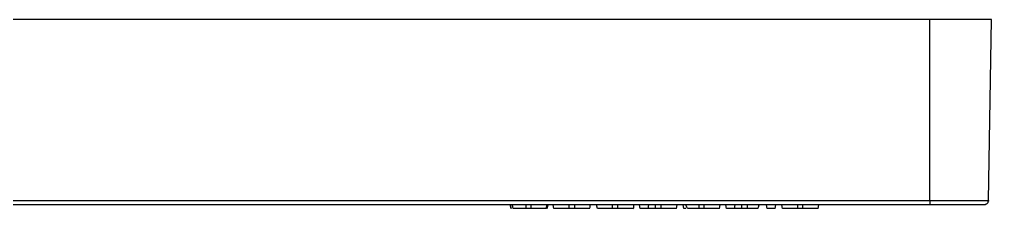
# Model space of a CAD drawing. Header units: centimetres. Extents: x -8.4 to 8.2, y -7.7 to 8.
# Drawn here: x -0.103 to 4.621, y -7.424 to -6.507 of the extents above; entities that cross this region are included whole.
import ezdxf

# ---------------------------------------------------------------- set-up
doc = ezdxf.new("R2010")
doc.units = ezdxf.units.CM
doc.header["$MEASUREMENT"] = 0
doc.layers.add('Layer 1', color=7, linetype='Continuous')

msp = doc.modelspace()

# ---------------------------------------------------------------- linework, layer by layer
at = {"layer": 'Layer 1', "lineweight": 25}
for points in [[(4.32153, -6.50723), (4.32153, -6.50723), (-8.05745, -6.50723), (-8.05745, -6.50723)], [(4.32153, -7.38565), (4.32153, -7.38565), (4.32153, -6.50723), (4.32153, -6.50723)], [(4.60728, -7.38565), (4.60728, -7.38565), (4.62139, -6.50723), (4.62139, -6.50723)], [(-8.05745, -7.38565), (-8.05745, -7.38565), (4.32153, -7.38565), (4.32153, -7.38565)], [(4.32153, -7.40682), (4.32153, -7.40682), (-8.05745, -7.40682), (-8.05745, -7.40682)], [(2.28248, -7.40682), (2.28248, -7.40682), (2.286, -7.42446), (2.286, -7.42446)], [(2.286, -7.42446), (2.286, -7.42446), (2.28248, -7.40682), (2.28248, -7.40682)], [(2.29659, -7.42446), (2.29659, -7.42446), (2.29306, -7.40682), (2.29306, -7.40682)], [(2.36009, -7.42446), (2.36009, -7.42446), (2.36009, -7.40682), (2.36009, -7.40682)], [(2.38478, -7.42446), (2.38478, -7.42446), (2.38478, -7.40682), (2.38478, -7.40682)], [(2.46239, -7.42446), (2.46239, -7.42446), (2.46592, -7.40682), (2.46592, -7.40682)], [(2.49414, -7.42446), (2.49414, -7.42446), (2.49062, -7.40682), (2.49062, -7.40682)], [(2.49414, -7.42446), (2.49414, -7.42446), (2.49062, -7.40682), (2.49062, -7.40682)], [(2.59645, -7.42446), (2.59645, -7.42446), (2.59645, -7.40682), (2.59645, -7.40682)], [(2.70581, -7.42446), (2.70581, -7.42446), (2.70228, -7.40682), (2.70228, -7.40682)], [(2.70581, -7.42446), (2.70581, -7.42446), (2.70228, -7.40682), (2.70228, -7.40682)], [(2.77989, -7.42446), (2.77989, -7.42446), (2.77989, -7.40682), (2.77989, -7.40682)], [(2.80459, -7.42446), (2.80459, -7.42446), (2.80459, -7.40682), (2.80459, -7.40682)], [(2.91395, -7.42446), (2.91395, -7.42446), (2.91042, -7.40682), (2.91042, -7.40682)], [(2.95275, -7.42446), (2.95275, -7.42446), (2.95628, -7.40682), (2.95628, -7.40682)], [(2.98803, -7.42446), (2.98803, -7.42446), (2.98803, -7.40682), (2.98803, -7.40682)], [(3.01625, -7.42446), (3.01625, -7.42446), (3.01625, -7.40682), (3.01625, -7.40682)], [(3.09034, -7.42446), (3.09034, -7.42446), (3.09387, -7.40682), (3.09387, -7.40682)], [(3.12562, -7.42446), (3.12562, -7.42446), (3.12209, -7.40682), (3.12209, -7.40682)], [(3.12562, -7.42446), (3.12562, -7.42446), (3.12209, -7.40682), (3.12209, -7.40682)], [(3.1997, -7.42446), (3.1997, -7.42446), (3.1997, -7.40682), (3.1997, -7.40682)], [(3.22439, -7.42446), (3.22439, -7.42446), (3.22439, -7.40682), (3.22439, -7.40682)], [(3.29848, -7.42446), (3.29848, -7.42446), (3.302, -7.40682), (3.302, -7.40682)], [(3.29848, -7.42446), (3.29848, -7.42446), (3.302, -7.40682), (3.302, -7.40682)], [(3.33375, -7.42446), (3.33375, -7.42446), (3.33023, -7.40682), (3.33023, -7.40682)], [(3.37256, -7.42446), (3.37256, -7.42446), (3.37609, -7.40682), (3.37609, -7.40682)], [(3.40784, -7.42446), (3.40784, -7.42446), (3.40784, -7.40682), (3.40784, -7.40682)], [(3.43606, -7.42446), (3.43606, -7.42446), (3.43606, -7.40682), (3.43606, -7.40682)], [(3.53131, -7.42446), (3.53131, -7.42446), (3.52778, -7.40682), (3.52778, -7.40682)], [(3.57012, -7.42446), (3.57012, -7.42446), (3.57364, -7.40682), (3.57364, -7.40682)], [(3.60539, -7.42446), (3.60539, -7.42446), (3.60187, -7.40682), (3.60187, -7.40682)], [(3.67948, -7.42446), (3.67948, -7.42446), (3.67948, -7.40682), (3.67948, -7.40682)], [(3.70417, -7.42446), (3.70417, -7.42446), (3.70417, -7.40682), (3.70417, -7.40682)], [(3.77825, -7.42446), (3.77825, -7.42446), (3.78178, -7.40682), (3.78178, -7.40682)], [(3.77825, -7.42446), (3.77825, -7.42446), (3.78178, -7.40682), (3.78178, -7.40682)], [(2.38478, -7.42446), (2.38478, -7.42446), (2.36009, -7.42446), (2.36009, -7.42446)], [(2.59645, -7.42446), (2.59645, -7.42446), (2.56823, -7.42446), (2.56823, -7.42446)], [(2.80459, -7.42446), (2.80459, -7.42446), (2.77989, -7.42446), (2.77989, -7.42446)], [(2.95275, -7.42446), (2.95275, -7.42446), (2.91395, -7.42446), (2.91395, -7.42446)], [(3.01625, -7.42446), (3.01625, -7.42446), (2.98803, -7.42446), (2.98803, -7.42446)], [(3.22439, -7.42446), (3.22439, -7.42446), (3.1997, -7.42446), (3.1997, -7.42446)], [(3.37256, -7.42446), (3.37256, -7.42446), (3.33375, -7.42446), (3.33375, -7.42446)], [(3.43606, -7.42446), (3.43606, -7.42446), (3.40784, -7.42446), (3.40784, -7.42446)], [(3.57012, -7.42446), (3.57012, -7.42446), (3.53131, -7.42446), (3.53131, -7.42446)], [(3.70417, -7.42446), (3.70417, -7.42446), (3.67948, -7.42446), (3.67948, -7.42446)]]:
    msp.add_open_spline(points, degree=3, dxfattribs=at)
for points, knots in [([(4.62139, -6.50723), (4.62139, -6.50723), (4.61787, -6.50723), (4.61787, -6.50723), (4.61787, -6.50723), (4.61787, -6.50723), (4.60023, -6.50723), (4.60023, -6.50723), (4.60023, -6.50723), (4.60023, -6.50723), (4.57201, -6.50723), (4.57201, -6.50723), (4.57201, -6.50723), (4.57201, -6.50723), (4.5332, -6.50723), (4.5332, -6.50723), (4.5332, -6.50723), (4.5332, -6.50723), (4.49087, -6.50723), (4.49087, -6.50723), (4.49087, -6.50723), (4.49087, -6.50723), (4.43795, -6.50723), (4.43795, -6.50723), (4.43795, -6.50723), (4.43795, -6.50723), (4.3815, -6.50723), (4.3815, -6.50723), (4.3815, -6.50723), (4.3815, -6.50723), (4.32153, -6.50723), (4.32153, -6.50723)], [0, 0, 0, 0, 0.1111111, 0.1111111, 0.1111111, 0.1111111, 0.2222222, 0.2222222, 0.2222222, 0.2222222, 0.3333333, 0.3333333, 0.3333333, 0.3333333, 0.4444444, 0.4444444, 0.4444444, 0.4444445, 0.5555556, 0.5555556, 0.5555556, 0.5555556, 0.6666667, 0.6666667, 0.6666667, 0.6666667, 0.7777778, 0.7777778, 0.7777778, 0.7777778, 1, 1, 1, 1]), ([(2.45887, -7.42446), (2.45887, -7.42446), (2.45887, -7.4174), (2.45887, -7.4174), (2.45887, -7.4174), (2.45887, -7.4174), (2.46239, -7.40682), (2.46239, -7.40682)], [0, 0, 0, 0, 0.3333333, 0.3333333, 0.3333333, 0.3333333, 1, 1, 1, 1]), ([(2.56823, -7.42446), (2.56823, -7.42446), (2.56823, -7.42093), (2.56823, -7.42093), (2.56823, -7.42093), (2.56823, -7.42093), (2.56823, -7.41387), (2.56823, -7.41387), (2.56823, -7.41387), (2.56823, -7.41387), (2.56823, -7.40682), (2.56823, -7.40682)], [0, 0, 0, 0, 0.25, 0.25, 0.25, 0.25, 0.5, 0.5, 0.5, 0.5, 1, 1, 1, 1]), ([(2.667, -7.42446), (2.667, -7.42446), (2.67053, -7.4174), (2.67053, -7.4174), (2.67053, -7.4174), (2.67053, -7.4174), (2.67053, -7.40682), (2.67053, -7.40682)], [0, 0, 0, 0, 0.3333333, 0.3333333, 0.3333333, 0.3333333, 1, 1, 1, 1]), ([(2.667, -7.42446), (2.667, -7.42446), (2.67053, -7.4174), (2.67053, -7.4174), (2.67053, -7.4174), (2.67053, -7.4174), (2.67053, -7.40682), (2.67053, -7.40682)], [0, 0, 0, 0, 0.3333333, 0.3333333, 0.3333333, 0.3333333, 1, 1, 1, 1]), ([(2.87867, -7.42446), (2.87867, -7.42446), (2.8822, -7.42093), (2.8822, -7.42093), (2.8822, -7.42093), (2.8822, -7.42093), (2.8822, -7.41387), (2.8822, -7.41387), (2.8822, -7.41387), (2.8822, -7.41387), (2.8822, -7.40682), (2.8822, -7.40682)], [0, 0, 0, 0, 0.25, 0.25, 0.25, 0.25, 0.5, 0.5, 0.5, 0.5, 1, 1, 1, 1]), ([(3.14325, -7.42446), (3.14325, -7.42446), (3.13973, -7.4174), (3.13973, -7.4174), (3.13973, -7.4174), (3.13973, -7.4174), (3.1362, -7.40682), (3.1362, -7.40682)], [0, 0, 0, 0, 0.3333333, 0.3333333, 0.3333333, 0.3333333, 1, 1, 1, 1]), ([(3.48545, -7.42446), (3.48545, -7.42446), (3.48898, -7.4174), (3.48898, -7.4174), (3.48898, -7.4174), (3.48898, -7.4174), (3.4925, -7.40682), (3.4925, -7.40682)], [0, 0, 0, 0, 0.3333333, 0.3333333, 0.3333333, 0.3333333, 1, 1, 1, 1]), ([(4.32153, -7.38565), (4.32153, -7.38565), (4.37798, -7.38565), (4.37798, -7.38565), (4.37798, -7.38565), (4.37798, -7.38565), (4.43089, -7.38565), (4.43089, -7.38565), (4.43089, -7.38565), (4.43089, -7.38565), (4.48028, -7.38565), (4.48028, -7.38565), (4.48028, -7.38565), (4.48028, -7.38565), (4.52262, -7.38565), (4.52262, -7.38565), (4.52262, -7.38565), (4.52262, -7.38565), (4.55789, -7.38565), (4.55789, -7.38565), (4.55789, -7.38565), (4.55789, -7.38565), (4.58612, -7.38565), (4.58612, -7.38565), (4.58612, -7.38565), (4.58612, -7.38565), (4.60023, -7.38565), (4.60023, -7.38565), (4.60023, -7.38565), (4.60023, -7.38565), (4.60728, -7.38565), (4.60728, -7.38565)], [0, 0, 0, 0, 0.1111111, 0.1111111, 0.1111111, 0.1111111, 0.2222222, 0.2222222, 0.2222222, 0.2222222, 0.3333333, 0.3333333, 0.3333333, 0.3333333, 0.4444444, 0.4444444, 0.4444444, 0.4444445, 0.5555556, 0.5555556, 0.5555556, 0.5555556, 0.6666667, 0.6666667, 0.6666667, 0.6666667, 0.7777778, 0.7777778, 0.7777778, 0.7777778, 1, 1, 1, 1]), ([(4.32153, -7.38565), (4.32153, -7.38565), (4.32153, -7.38918), (4.32153, -7.38918), (4.32153, -7.38918), (4.32153, -7.38918), (4.32153, -7.39271), (4.32153, -7.39271), (4.32153, -7.39271), (4.32153, -7.39271), (4.32153, -7.39623), (4.32153, -7.39623), (4.32153, -7.39623), (4.32153, -7.39623), (4.32153, -7.39976), (4.32153, -7.39976), (4.32153, -7.39976), (4.32153, -7.39976), (4.32153, -7.40329), (4.32153, -7.40329), (4.32153, -7.40329), (4.32153, -7.40329), (4.32153, -7.40682), (4.32153, -7.40682)], [0, 0, 0, 0, 0.1428571, 0.1428571, 0.1428571, 0.1428572, 0.2857143, 0.2857143, 0.2857143, 0.2857143, 0.4285714, 0.4285714, 0.4285714, 0.4285714, 0.5714286, 0.5714286, 0.5714286, 0.5714286, 0.7142857, 0.7142857, 0.7142857, 0.7142857, 1, 1, 1, 1]), ([(4.58612, -7.40682), (4.58612, -7.40682), (4.58259, -7.40682), (4.58259, -7.40682), (4.58259, -7.40682), (4.58259, -7.40682), (4.56848, -7.40682), (4.56848, -7.40682), (4.56848, -7.40682), (4.56848, -7.40682), (4.54378, -7.40682), (4.54378, -7.40682), (4.54378, -7.40682), (4.54378, -7.40682), (4.5085, -7.40682), (4.5085, -7.40682), (4.5085, -7.40682), (4.5085, -7.40682), (4.4697, -7.40682), (4.4697, -7.40682), (4.4697, -7.40682), (4.4697, -7.40682), (4.42384, -7.40682), (4.42384, -7.40682), (4.42384, -7.40682), (4.42384, -7.40682), (4.37445, -7.40682), (4.37445, -7.40682), (4.37445, -7.40682), (4.37445, -7.40682), (4.32153, -7.40682), (4.32153, -7.40682)], [0, 0, 0, 0, 0.1111111, 0.1111111, 0.1111111, 0.1111111, 0.2222222, 0.2222222, 0.2222222, 0.2222222, 0.3333333, 0.3333333, 0.3333333, 0.3333333, 0.4444444, 0.4444444, 0.4444444, 0.4444445, 0.5555556, 0.5555556, 0.5555556, 0.5555556, 0.6666667, 0.6666667, 0.6666667, 0.6666667, 0.7777778, 0.7777778, 0.7777778, 0.7777778, 1, 1, 1, 1]), ([(4.60728, -7.38565), (4.60728, -7.38565), (4.60728, -7.38918), (4.60728, -7.38918), (4.60728, -7.38918), (4.60728, -7.38918), (4.60375, -7.39271), (4.60375, -7.39271), (4.60375, -7.39271), (4.60375, -7.39271), (4.60375, -7.39623), (4.60375, -7.39623), (4.60375, -7.39623), (4.60375, -7.39623), (4.60023, -7.39976), (4.60023, -7.39976), (4.60023, -7.39976), (4.60023, -7.39976), (4.5967, -7.40329), (4.5967, -7.40329), (4.5967, -7.40329), (4.5967, -7.40329), (4.59317, -7.40329), (4.59317, -7.40329), (4.59317, -7.40329), (4.59317, -7.40329), (4.58964, -7.40682), (4.58964, -7.40682), (4.58964, -7.40682), (4.58964, -7.40682), (4.58612, -7.40682), (4.58612, -7.40682)], [0, 0, 0, 0, 0.1111111, 0.1111111, 0.1111111, 0.1111111, 0.2222222, 0.2222222, 0.2222222, 0.2222222, 0.3333333, 0.3333333, 0.3333333, 0.3333333, 0.4444444, 0.4444444, 0.4444444, 0.4444445, 0.5555556, 0.5555556, 0.5555556, 0.5555556, 0.6666667, 0.6666667, 0.6666667, 0.6666667, 0.7777778, 0.7777778, 0.7777778, 0.7777778, 1, 1, 1, 1]), ([(2.36009, -7.42446), (2.36009, -7.42446), (2.33539, -7.42446), (2.33539, -7.42446), (2.33539, -7.42446), (2.33539, -7.42446), (2.3107, -7.42446), (2.3107, -7.42446), (2.3107, -7.42446), (2.3107, -7.42446), (2.29659, -7.42446), (2.29659, -7.42446)], [0, 0, 0, 0, 0.25, 0.25, 0.25, 0.25, 0.5, 0.5, 0.5, 0.5, 1, 1, 1, 1]), ([(2.45887, -7.42446), (2.45887, -7.42446), (2.44828, -7.42446), (2.44828, -7.42446), (2.44828, -7.42446), (2.44828, -7.42446), (2.43064, -7.42446), (2.43064, -7.42446), (2.43064, -7.42446), (2.43064, -7.42446), (2.40948, -7.42446), (2.40948, -7.42446), (2.40948, -7.42446), (2.40948, -7.42446), (2.38478, -7.42446), (2.38478, -7.42446)], [0, 0, 0, 0, 0.2, 0.2, 0.2, 0.2, 0.4, 0.4, 0.4, 0.4, 0.6, 0.6, 0.6, 0.6, 1, 1, 1, 1]), ([(2.56823, -7.42446), (2.56823, -7.42446), (2.54353, -7.42446), (2.54353, -7.42446), (2.54353, -7.42446), (2.54353, -7.42446), (2.52237, -7.42446), (2.52237, -7.42446), (2.52237, -7.42446), (2.52237, -7.42446), (2.50473, -7.42446), (2.50473, -7.42446), (2.50473, -7.42446), (2.50473, -7.42446), (2.49767, -7.42446), (2.49767, -7.42446), (2.49767, -7.42446), (2.49767, -7.42446), (2.49414, -7.42446), (2.49414, -7.42446)], [0, 0, 0, 0, 0.1666667, 0.1666667, 0.1666667, 0.1666667, 0.3333333, 0.3333333, 0.3333333, 0.3333333, 0.5, 0.5, 0.5, 0.5, 0.6666667, 0.6666667, 0.6666667, 0.6666667, 1, 1, 1, 1]), ([(2.667, -7.42446), (2.667, -7.42446), (2.65642, -7.42446), (2.65642, -7.42446), (2.65642, -7.42446), (2.65642, -7.42446), (2.64231, -7.42446), (2.64231, -7.42446), (2.64231, -7.42446), (2.64231, -7.42446), (2.62114, -7.42446), (2.62114, -7.42446), (2.62114, -7.42446), (2.62114, -7.42446), (2.59645, -7.42446), (2.59645, -7.42446)], [0, 0, 0, 0, 0.2, 0.2, 0.2, 0.2, 0.4, 0.4, 0.4, 0.4, 0.6, 0.6, 0.6, 0.6, 1, 1, 1, 1]), ([(2.77989, -7.42446), (2.77989, -7.42446), (2.7552, -7.42446), (2.7552, -7.42446), (2.7552, -7.42446), (2.7552, -7.42446), (2.7305, -7.42446), (2.7305, -7.42446), (2.7305, -7.42446), (2.7305, -7.42446), (2.71287, -7.42446), (2.71287, -7.42446), (2.71287, -7.42446), (2.71287, -7.42446), (2.70581, -7.42446), (2.70581, -7.42446)], [0, 0, 0, 0, 0.2, 0.2, 0.2, 0.2, 0.4, 0.4, 0.4, 0.4, 0.6, 0.6, 0.6, 0.6, 1, 1, 1, 1]), ([(2.87867, -7.42446), (2.87867, -7.42446), (2.87514, -7.42446), (2.87514, -7.42446), (2.87514, -7.42446), (2.87514, -7.42446), (2.86103, -7.42446), (2.86103, -7.42446), (2.86103, -7.42446), (2.86103, -7.42446), (2.84692, -7.42446), (2.84692, -7.42446), (2.84692, -7.42446), (2.84692, -7.42446), (2.8187, -7.42446), (2.8187, -7.42446), (2.8187, -7.42446), (2.8187, -7.42446), (2.80459, -7.42446), (2.80459, -7.42446)], [0, 0, 0, 0, 0.1666667, 0.1666667, 0.1666667, 0.1666667, 0.3333333, 0.3333333, 0.3333333, 0.3333333, 0.5, 0.5, 0.5, 0.5, 0.6666667, 0.6666667, 0.6666667, 0.6666667, 1, 1, 1, 1]), ([(2.98803, -7.42446), (2.98803, -7.42446), (2.97745, -7.42446), (2.97745, -7.42446), (2.97745, -7.42446), (2.97745, -7.42446), (2.96334, -7.42446), (2.96334, -7.42446), (2.96334, -7.42446), (2.96334, -7.42446), (2.95275, -7.42446), (2.95275, -7.42446)], [0, 0, 0, 0, 0.25, 0.25, 0.25, 0.25, 0.5, 0.5, 0.5, 0.5, 1, 1, 1, 1]), ([(3.09034, -7.42446), (3.09034, -7.42446), (3.08681, -7.42446), (3.08681, -7.42446), (3.08681, -7.42446), (3.08681, -7.42446), (3.07623, -7.42446), (3.07623, -7.42446), (3.07623, -7.42446), (3.07623, -7.42446), (3.05859, -7.42446), (3.05859, -7.42446), (3.05859, -7.42446), (3.05859, -7.42446), (3.04095, -7.42446), (3.04095, -7.42446), (3.04095, -7.42446), (3.04095, -7.42446), (3.01625, -7.42446), (3.01625, -7.42446)], [0, 0, 0, 0, 0.1666667, 0.1666667, 0.1666667, 0.1666667, 0.3333333, 0.3333333, 0.3333333, 0.3333333, 0.5, 0.5, 0.5, 0.5, 0.6666667, 0.6666667, 0.6666667, 0.6666667, 1, 1, 1, 1]), ([(3.1362, -7.42446), (3.1362, -7.42446), (3.13267, -7.42446), (3.13267, -7.42446), (3.13267, -7.42446), (3.13267, -7.42446), (3.12562, -7.42446), (3.12562, -7.42446)], [0, 0, 0, 0, 0.3333333, 0.3333333, 0.3333333, 0.3333333, 1, 1, 1, 1]), ([(3.1997, -7.42446), (3.1997, -7.42446), (3.175, -7.42446), (3.175, -7.42446), (3.175, -7.42446), (3.175, -7.42446), (3.15031, -7.42446), (3.15031, -7.42446), (3.15031, -7.42446), (3.15031, -7.42446), (3.14325, -7.42446), (3.14325, -7.42446)], [0, 0, 0, 0, 0.25, 0.25, 0.25, 0.25, 0.5, 0.5, 0.5, 0.5, 1, 1, 1, 1]), ([(3.29848, -7.42446), (3.29848, -7.42446), (3.29495, -7.42446), (3.29495, -7.42446), (3.29495, -7.42446), (3.29495, -7.42446), (3.28437, -7.42446), (3.28437, -7.42446), (3.28437, -7.42446), (3.28437, -7.42446), (3.27025, -7.42446), (3.27025, -7.42446), (3.27025, -7.42446), (3.27025, -7.42446), (3.24909, -7.42446), (3.24909, -7.42446), (3.24909, -7.42446), (3.24909, -7.42446), (3.22439, -7.42446), (3.22439, -7.42446)], [0, 0, 0, 0, 0.1666667, 0.1666667, 0.1666667, 0.1666667, 0.3333333, 0.3333333, 0.3333333, 0.3333333, 0.5, 0.5, 0.5, 0.5, 0.6666667, 0.6666667, 0.6666667, 0.6666667, 1, 1, 1, 1]), ([(3.40784, -7.42446), (3.40784, -7.42446), (3.39725, -7.42446), (3.39725, -7.42446), (3.39725, -7.42446), (3.39725, -7.42446), (3.38314, -7.42446), (3.38314, -7.42446), (3.38314, -7.42446), (3.38314, -7.42446), (3.37256, -7.42446), (3.37256, -7.42446)], [0, 0, 0, 0, 0.25, 0.25, 0.25, 0.25, 0.5, 0.5, 0.5, 0.5, 1, 1, 1, 1]), ([(3.48545, -7.42446), (3.48545, -7.42446), (3.46781, -7.42446), (3.46781, -7.42446), (3.46781, -7.42446), (3.46781, -7.42446), (3.44312, -7.42446), (3.44312, -7.42446), (3.44312, -7.42446), (3.44312, -7.42446), (3.43606, -7.42446), (3.43606, -7.42446)], [0, 0, 0, 0, 0.25, 0.25, 0.25, 0.25, 0.5, 0.5, 0.5, 0.5, 1, 1, 1, 1]), ([(3.67948, -7.42446), (3.67948, -7.42446), (3.65478, -7.42446), (3.65478, -7.42446), (3.65478, -7.42446), (3.65478, -7.42446), (3.63009, -7.42446), (3.63009, -7.42446), (3.63009, -7.42446), (3.63009, -7.42446), (3.61598, -7.42446), (3.61598, -7.42446), (3.61598, -7.42446), (3.61598, -7.42446), (3.60539, -7.42446), (3.60539, -7.42446)], [0, 0, 0, 0, 0.2, 0.2, 0.2, 0.2, 0.4, 0.4, 0.4, 0.4, 0.6, 0.6, 0.6, 0.6, 1, 1, 1, 1]), ([(3.77825, -7.42446), (3.77825, -7.42446), (3.77473, -7.42446), (3.77473, -7.42446), (3.77473, -7.42446), (3.77473, -7.42446), (3.76414, -7.42446), (3.76414, -7.42446), (3.76414, -7.42446), (3.76414, -7.42446), (3.7465, -7.42446), (3.7465, -7.42446), (3.7465, -7.42446), (3.7465, -7.42446), (3.72887, -7.42446), (3.72887, -7.42446), (3.72887, -7.42446), (3.72887, -7.42446), (3.70417, -7.42446), (3.70417, -7.42446)], [0, 0, 0, 0, 0.1666667, 0.1666667, 0.1666667, 0.1666667, 0.3333333, 0.3333333, 0.3333333, 0.3333333, 0.5, 0.5, 0.5, 0.5, 0.6666667, 0.6666667, 0.6666667, 0.6666667, 1, 1, 1, 1])]:
    msp.add_open_spline(points, degree=3, knots=knots, dxfattribs=at)

doc.saveas('drawing.dxf')
